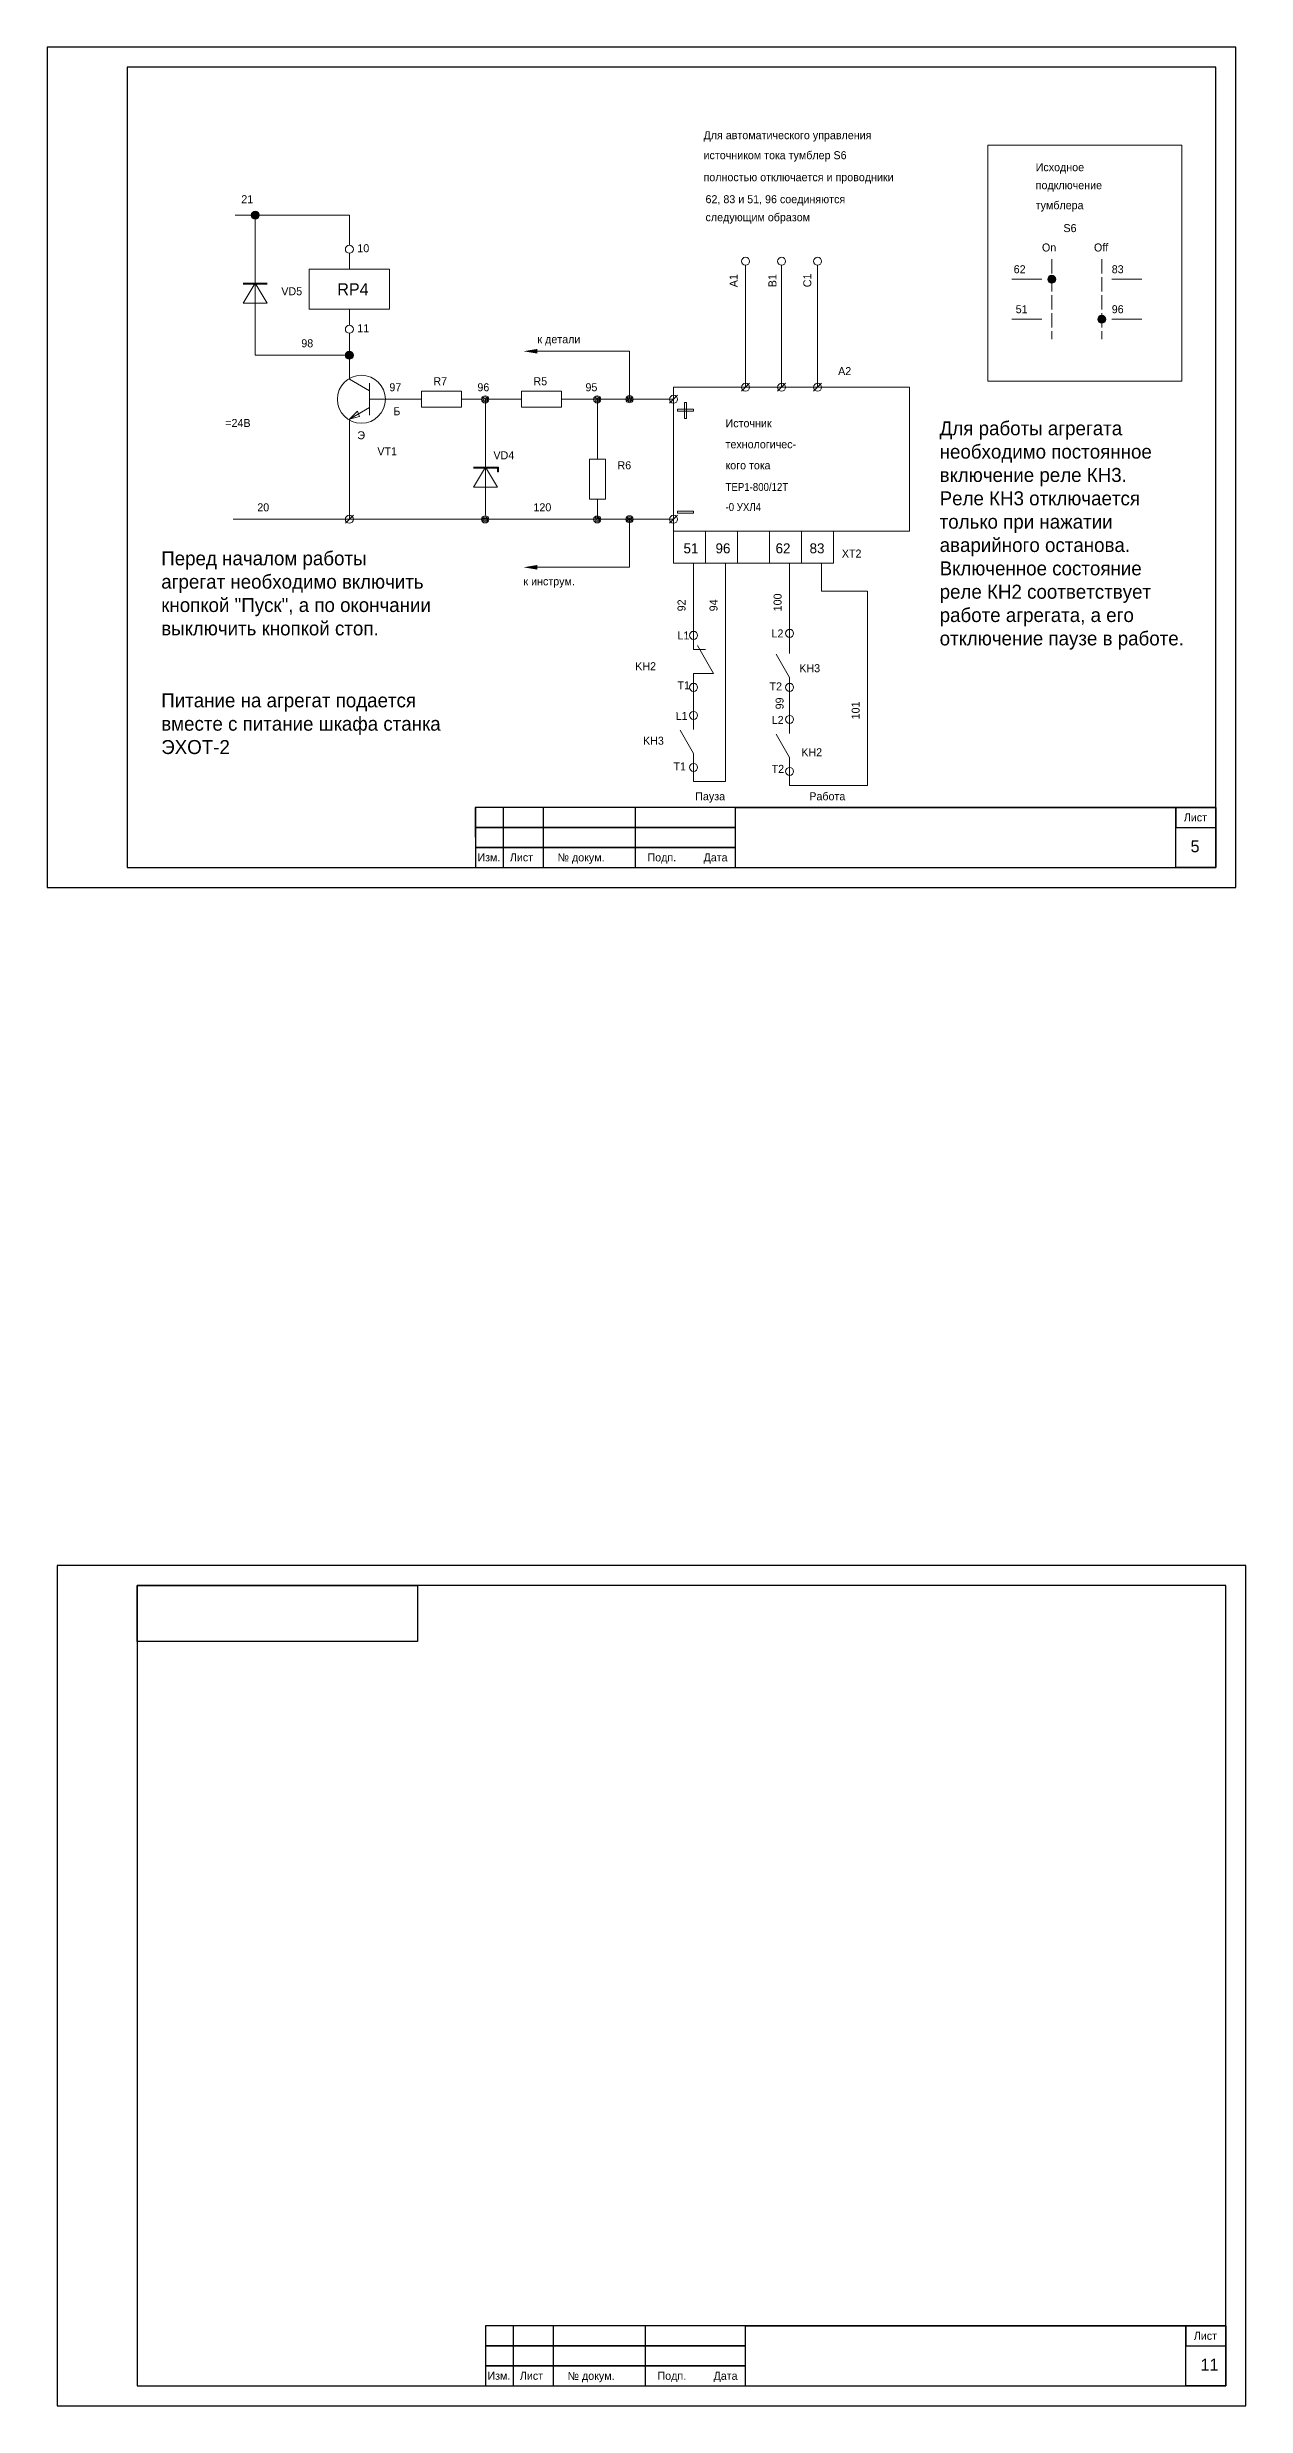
# Model space of a CAD drawing. Header units: millimetres. Extents: x -171 to 3674, y -1112 to 795.
# Drawn here: x 2622 to 2922, y 124 to 714 of the extents above; entities that cross this region are included whole.
import ezdxf

# ---------------------------------------------------------------- set-up
doc = ezdxf.new("R2010")
doc.units = ezdxf.units.MM
doc.linetypes.add('ACAD_ISO02W100', pattern=[15, 12, -3])
doc.layers.get('0').update_dxf_attribs({"lineweight": 40})
for name, color, linetype, lineweight in [('Маркировка', 7, 'Continuous', 25), ('РАМКА', 7, 'Continuous', 30), ('Элементы', 7, 'Continuous', 18)]:
    doc.layers.add(name, color=color, linetype=linetype, lineweight=lineweight)
doc.styles.get("Standard").update_dxf_attribs({"font": 'cad2win.shx'})

# ---------------------------------------------------------------- blocks, each defined once
blk = doc.blocks.new('контакт замыкающ')
for p, q in [((0, 0), (7, 0)), ((7, 0), (12.8, 3.35)), ((13, 0), (20, 0))]:
    blk.add_line(p, q)
blk = doc.blocks.new('контакт размыкающ')
for p, q in [((0, 0), (7, 0)), ((7, 0), (7, -5)), ((13, 0), (20, 0)), ((13, -3), (13, 0)), ((7, -5), (13.98, -0.97))]:
    blk.add_line(p, q)
blk = doc.blocks.new('Точка')
for radius in [0.9, 0.6, 0.3]:
    blk.add_circle((-0.1, -0.1), radius)
blk = doc.blocks.new('сопротив')
for p, q in [((5, 0), (0, 0)), ((15, 2), (5, 2)), ((5, 2), (5, -2)), ((15, -2), (15, 2)), ((15, 0), (20, 0)), ((5, -2), (15, -2))]:
    blk.add_line(p, q)
blk = doc.blocks.new('диод')
for p, q in [((19, 0), (0, 0)), ((11.97, 3), (6.97, 0.01)), ((6.97, -3), (6.97, 3)), ((6.97, 0.01), (11.97, -3)), ((7.25, -3), (7.25, 3)), ((11.97, -3), (11.97, 3))]:
    blk.add_line(p, q)

msp = doc.modelspace()

# ---------------------------------------------------------------- hatches: boundary and pattern name
at = {"layer": 'Элементы'}
h = msp.add_hatch(color=256, dxfattribs=at)
h.dxf.hatch_style = 1
h.paths.add_polyline_path([(2675.5, 671.5, 1), (2673.5, 671.5, 1)])
h = msp.add_hatch(color=256, dxfattribs=at)
h.dxf.hatch_style = 1
h.paths.add_polyline_path([(2874.5, 655.5, 1), (2872.5, 655.5, 1)])
h = msp.add_hatch(color=256, dxfattribs=at)
h.dxf.hatch_style = 1
h.paths.add_polyline_path([(2887, 645.5, 1), (2885, 645.5, 1)])
h = msp.add_hatch(color=256, dxfattribs=at)
h.dxf.hatch_style = 1
h.paths.add_polyline_path([(2699, 636.5, 1), (2697, 636.5, 1)])

# ---------------------------------------------------------------- linework, layer by layer
at = {"layer": 'РАМКА'}
for p, q in [((2914.5, 708.5), (2642.5, 708.5)), ((2642.5, 708.5), (2642.5, 508.5)), ((2914.5, 508.5), (2914.5, 708.5)), ((2642.5, 508.5), (2914.5, 508.5)), ((2729.5, 508.5), (2914.5, 508.5)), ((2729.5, 508.5), (2914.5, 508.5)), ((2729.5, 508.5), (2914.5, 508.5)), ((2917, 329), (2645, 329)), ((2645, 329), (2645, 129)), ((2917, 129), (2917, 329)), ((2645, 129), (2917, 129)), ((2732, 129), (2917, 129)), ((2732, 129), (2917, 129)), ((2732, 129), (2917, 129))]:
    msp.add_line(p, q, dxfattribs=at)
at = {"layer": 'РАМКА', "lineweight": 35}
for p, q in [((2794.5, 523.5), (2914.5, 523.5)), ((2797, 144), (2917, 144))]:
    msp.add_line(p, q, dxfattribs=at)
at = {"layer": 'РАМКА'}
for points in [[(2919.5, 713.5), (2622.5, 713.5), (2622.5, 503.5), (2919.5, 503.5)], [(2729.5, 508.5), (2746.5, 508.5), (2746.48, 523.5), (2729.48, 523.5)], [(2729.5, 518.5), (2794.5, 518.5), (2794.5, 523.5), (2729.5, 523.5)], [(2729.5, 508.5), (2736.5, 508.5), (2736.5, 523.5), (2729.5, 523.5)], [(2729.5, 508.5), (2769.5, 508.5), (2769.5, 523.5), (2729.5, 523.5)], [(2914.5, 508.5), (2904.5, 508.5), (2904.5, 523.5), (2914.5, 523.5)], [(2914.5, 523.5), (2904.5, 523.5), (2904.5, 518.5), (2914.5, 518.5)], [(2729.5, 513.5), (2794.5, 513.5), (2794.5, 518.5), (2729.5, 518.5)], [(2729.5, 508.5), (2794.5, 508.5), (2794.5, 513.5), (2729.5, 513.5)], [(2922, 334), (2625, 334), (2625, 124), (2922, 124)], [(2715, 329), (2715, 315), (2645, 315), (2645, 329)], [(2732, 129), (2749, 129), (2748.98, 144), (2731.98, 144)], [(2732, 139), (2797, 139), (2797, 144), (2732, 144)], [(2732, 129), (2739, 129), (2739, 144), (2732, 144)], [(2732, 129), (2772, 129), (2772, 144), (2732, 144)], [(2917, 129), (2907, 129), (2907, 144), (2917, 144)], [(2917, 144), (2907, 144), (2907, 139), (2917, 139)], [(2732, 134), (2797, 134), (2797, 139), (2732, 139)], [(2732, 129), (2797, 129), (2797, 134), (2732, 134)]]:
    msp.add_lwpolyline(points, close=True, dxfattribs=at)
at = {"layer": 'Элементы', "lineweight": 15}
for p, q in [((2698, 671.5), (2669.5, 671.5)), ((2674.5, 661.5), (2674.5, 671.5)), ((2698, 664), (2698, 671.5)), ((2698, 662), (2698, 658)), ((2863.5, 655.5), (2871, 655.5)), ((2863.5, 655.5), (2871, 655.5)), ((2888.5, 655.5), (2896, 655.5)), ((2888.5, 655.5), (2896, 655.5)), ((2698, 648), (2698, 644)), ((2863.5, 645.5), (2871, 645.5)), ((2863.5, 645.5), (2871, 645.5)), ((2888.5, 645.5), (2896, 645.5)), ((2888.5, 645.5), (2896, 645.5)), ((2674.5, 642.5), (2674.5, 636.5)), ((2698, 634.5), (2698, 642)), ((2674.5, 636.5), (2698, 636.5))]:
    msp.add_line(p, q, dxfattribs=at)
at = {"layer": 'Элементы', "linetype": 'ACAD_ISO02W100', "lineweight": 15, "ltscale": 0.3}
for p, q in [((2873.5, 660.5), (2873.5, 640.5)), ((2886, 660.5), (2886, 640.5))]:
    msp.add_line(p, q, dxfattribs=at)
at = {"layer": 'Элементы'}
for p, q in [((2797, 659), (2797, 628.5)), ((2806, 659), (2806, 628.5)), ((2815, 659), (2815, 628.5)), ((2745, 637.5), (2768, 637.5)), ((2768, 625.5), (2768, 637.5)), ((2698, 634.5), (2698, 630.5)), ((2698, 630.5), (2703.05, 627.58)), ((2703, 629.5), (2703, 621.5)), ((2703, 625.5), (2711, 625.5)), ((2732, 615.5), (2732, 625.5)), ((2736, 625.5), (2732, 625.5)), ((2779, 625.5), (2756, 625.5)), ((2758, 625.5), (2760, 625.5)), ((2760, 615.5), (2760, 625.5)), ((2763.46, 625.52), (2765.46, 625.52)), ((2778, 624.5), (2780, 626.5)), ((2796, 627.5), (2798, 629.5)), ((2805, 627.5), (2807, 629.5)), ((2814, 627.5), (2816, 629.5)), ((2698, 620.5), (2703.05, 623.42)), ((2698, 620.5), (2700, 622.5)), ((2700.57, 621.19), (2698, 620.5)), ((2698, 615.5), (2698, 620.5)), ((2700, 622.5), (2700.57, 621.19)), ((2698, 615.5), (2698, 595.5)), ((2779, 595.5), (2669, 595.5)), ((2697, 594.5), (2699, 596.5)), ((2768, 595.5), (2768, 583.5)), ((2778, 594.5), (2780, 596.5)), ((2819, 592.5), (2779, 592.5)), ((2779, 592.5), (2779, 584.5)), ((2787, 592.5), (2787, 584.5)), ((2795, 592.5), (2795, 584.5)), ((2803, 592.5), (2803, 584.5)), ((2811, 592.5), (2811, 584.5)), ((2819, 592.5), (2819, 584.5)), ((2779, 584.5), (2819, 584.5)), ((2784, 569.5), (2784, 584.5)), ((2792, 530), (2792, 584.5)), ((2808, 568.5), (2808, 584.5)), ((2816, 577.5), (2816, 584.5)), ((2745, 583.5), (2768, 583.5)), ((2827.5, 577.5), (2816, 577.5)), ((2827.5, 529), (2827.5, 577.5)), ((2784, 530), (2792, 530)), ((2808, 529), (2827.5, 529))]:
    msp.add_line(p, q, dxfattribs=at)
at = {"layer": 'Элементы', "lineweight": 15}
for points in [[(2857.5, 689), (2906, 689), (2906, 630), (2857.5, 630)], [(2688, 658), (2708, 658), (2708, 648), (2688, 648)]]:
    msp.add_lwpolyline(points, close=True, dxfattribs=at)
at = {"layer": 'Элементы'}
for points in [[(2779, 628.5), (2838, 628.5), (2838, 592.5), (2779, 592.5)], [(2780, 623), (2784, 623), (2784, 622.5), (2780, 622.5)], [(2781.77, 620.71), (2781.77, 624.71), (2782.27, 624.71), (2782.27, 620.71)], [(2735, 608.53), (2735.31, 608.53), (2735.31, 607.36), (2735, 607.36)], [(2780, 597.5), (2784, 597.5), (2784, 597), (2780, 597)]]:
    msp.add_lwpolyline(points, close=True, dxfattribs=at)
for centre, radius in [((2674.5, 671.5), 1), ((2873.5, 655.5), 1), ((2886, 645.5), 1), ((2698, 636.5), 1), ((2701, 625.5), 6), ((2779, 625.5), 1), ((2797, 628.5), 1), ((2806, 628.5), 1), ((2815, 628.5), 1), ((2698, 595.5), 1), ((2779, 595.5), 1)]:
    msp.add_circle(centre, radius, dxfattribs=at)
at = {"layer": 'Элементы', "lineweight": 15}
for centre in [(2698, 663), (2797, 660), (2806, 660), (2815, 660), (2698, 643), (2784, 566.5), (2808, 567), (2784, 553.5), (2808, 553.5), (2784, 546.5), (2808, 545.5), (2784, 533.5), (2808, 532.5)]:
    msp.add_circle(centre, 1, dxfattribs=at)
at = {"layer": 'Элементы'}
for points in [[(2745, 638.08), (2745, 636.92), (2741.5, 637.5)], [(2745, 584.08), (2745, 582.92), (2741.5, 583.5)]]:
    msp.add_solid(points, dxfattribs=at)

# ---------------------------------------------------------------- block references
at = {"layer": 'Элементы', "xscale": -1, "rotation": 90}
for p in [(2674.5, 661.5), (2732, 615.5)]:
    msp.add_blockref('диод', p, dxfattribs=at)
at = {"layer": 'Элементы'}
for name, p in [('сопротив', (2711, 625.5)), ('Точка', (2732.04, 625.58)), ('сопротив', (2736, 625.5)), ('Точка', (2760.04, 625.58)), ('Точка', (2768.1, 625.6)), ('Точка', (2732.04, 595.58)), ('Точка', (2760.04, 595.58)), ('Точка', (2768.1, 595.6))]:
    msp.add_blockref(name, p, dxfattribs=at)
for name, p, rotation in [('сопротив', (2760, 615.5), 270), ('контакт размыкающ', (2784, 550), 90), ('контакт замыкающ', (2808, 549), 90), ('контакт замыкающ', (2784, 530), 90), ('контакт замыкающ', (2808, 529), 90)]:
    msp.add_blockref(name, p, dxfattribs=dict(at, rotation=rotation))

# ---------------------------------------------------------------- texts
at = {"layer": 'Маркировка'}
for s, p in [('10', (2700, 662.25)), ('11', (2700, 642.25))]:
    msp.add_text(s, height=2, dxfattribs=at).set_placement(p)
for s, p in [('L1', (2780.01, 565.46)), ('L2', (2803.5, 565.96)), ('T1', (2780, 552.99)), ('T2', (2803, 552.72)), ('L1', (2779.54, 545.34)), ('L2', (2803.54, 544.34)), ('T1', (2779, 532.72)), ('T2', (2803.53, 532.11))]:
    msp.add_text(s, height=2, rotation=0.4218, dxfattribs=at).set_placement(p)
at = {"layer": 'РАМКА'}
for s, height, p in [('Лист', 2, (2906.5, 520)), ('5', 3, (2908.2, 512.29)), ('Изм.', 2, (2730, 510.02)), ('Лист', 2, (2738.1, 510.01)), ('№ докум.', 2, (2750.02, 509.99)), ('Подп.', 2, (2772.5, 510)), ('Дата', 2, (2786.5, 510)), ('Лист', 2, (2909, 140.5)), ('11', 3, (2910.7, 132.79)), ('Изм.', 2, (2732.5, 130.52)), ('Лист', 2, (2740.6, 130.51)), ('№ докум.', 2, (2752.52, 130.49)), ('Подп.', 2, (2775, 130.5)), ('Дата', 2, (2789, 130.5))]:
    msp.add_text(s, height=height, dxfattribs=at).set_placement(p)
at = {"layer": 'Элементы'}
for s, height, p in [('Для автоматического управления', 2, (2786.5, 690.5)), ('источником тока тумблер S6', 2, (2786.5, 685.5)), ('Исходное', 2, (2869.5, 682.5)), ('полностью отключается и проводники', 2, (2786.5, 680)), ('подключение', 2, (2869.5, 678)), ('21', 2, (2671, 674.5)), ('следующим образом', 2, (2787, 670)), ('62, 83 и 51, 96 соединяются', 2, (2787, 674.5)), ('тумблера', 2, (2869.5, 673)), ('S6', 2, (2876.43, 667.28)), ('On', 2, (2871.06, 662.44)), ('Off', 2, (2884.06, 662.44)), ('RP4', 3, (2695, 651.5)), ('62', 2, (2864, 657)), ('83', 2, (2888.5, 657)), ('VD5', 2, (2681, 651.5)), ('51', 2, (2864.5, 647)), ('96', 2, (2888.5, 647)), ('98', 2, (2686, 638.5)), ('к детали', 2, (2745, 639.5)), ('R7', 2, (2719, 629)), ('R5', 2, (2744, 629)), ('A2', 2, (2820.13, 631.54)), ('97', 2, (2708, 627.5)), ('96', 2, (2730, 627.5)), ('95', 2, (2757, 627.5)), ('=24В', 2, (2667, 618.57)), ('Б', 2, (2709, 621.5)), ('Источник', 2, (2792, 618.5)), ('Э', 2, (2700, 615.5)), ('VT1', 2, (2705, 611.5)), ('технологичес-', 2, (2792, 613.25)), ('VD4', 2, (2734, 610.5)), ('R6', 2, (2765, 608)), ('кого тока', 2, (2792, 608)), ('20', 2, (2675, 597.5)), ('120', 2, (2744, 597.5)), ('51', 2.5, (2781.5, 587)), ('96', 2.5, (2789.5, 587)), ('62', 2.5, (2804.5, 587)), ('83', 2.5, (2813, 587)), ('ХТ2', 2, (2821.06, 585.94)), ('к инструм.', 2, (2741.5, 579)), ('KH2', 2, (2769.43, 557.78)), ('KH3', 2, (2810.43, 557.28)), ('KH3', 2, (2771.38, 539.17)), ('KH2', 2, (2810.93, 536.28)), ('Пауза', 2, (2784.43, 525.28)), ('Работа', 2, (2812.93, 525.28))]:
    msp.add_text(s, height=height, dxfattribs=at).set_placement(p)
for s, p in [('А1', (2795, 653.5)), ('В1', (2804.71, 653.5)), ('С1', (2813.43, 653.5)), ('92', (2782, 572.5)), ('94', (2790, 572.5)), ('100', (2806, 572.5)), ('99', (2806.5, 548)), ('101', (2825.5, 545.5))]:
    msp.add_text(s, height=2, rotation=90, dxfattribs=at).set_placement(p)
at = {"layer": 'Элементы', "width": 0.9}
for s, p in [('ТЕР1-800/12Т', (2792, 602.57)), ('-0 УХЛ4', (2792, 597.57))]:
    msp.add_text(s, height=2, dxfattribs=at).set_placement(p)
at = {"layer": 'Элементы', "lineweight": 15, "char_height": 3.5, "attachment_point": 1}
for s, width, insert in [('Для работы агрегата необходимо постоянное включение реле КН3.\\PРеле КН3 отключается только при нажатии аварийного останова.\\PВключенное состояние реле КН2 соответствует работе агрегата, а его отключение паузе в работе.', 61.5, (2845.5, 620)), ('Перед началом работы\\Pагрегат необходимо включить кнопкой "Пуск", а по окончании выключить кнопкой стоп.', 73.5, (2651, 587.5)), ('Питание на агрегат подается вместе с питание шкафа станка ЭХОТ-2', 71, (2651, 552))]:
    msp.add_mtext_dynamic_manual_height_columns(s, width=width, gutter_width=17.5, heights=[0], dxfattribs=dict(at, insert=insert))

doc.saveas('drawing.dxf')
